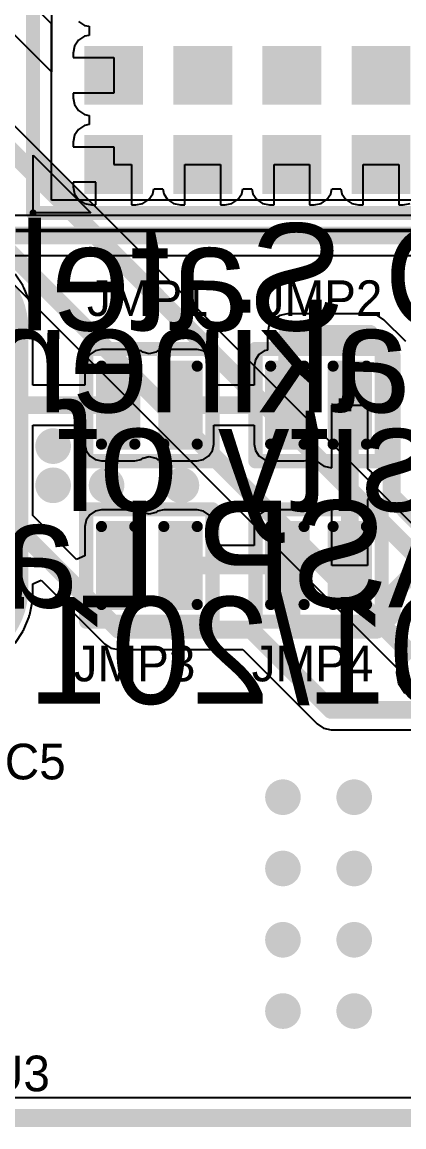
# Model space of a CAD drawing. Header units: millimetres. Extents: x 2.97 to 4.22, y 2.56 to 3.79.
# Drawn here: x 3.594 to 3.808, y 2.555 to 3.175 of the extents above; entities that cross this region are included whole.
import ezdxf

# ---------------------------------------------------------------- set-up
doc = ezdxf.new("R2010")
doc.units = ezdxf.units.MM
doc.header["$MEASUREMENT"] = 0
for name, color, linetype in [('BottomLayer', 5, 'Continuous'), ('BottomOverlay', 54, 'Continuous'), ('BottomSolder', 6, 'Continuous'), ('KeepOutLayer', 6, 'Continuous'), ('Mechanical13', 56, 'Continuous'), ('Mechanical15', 56, 'Continuous'), ('MultiLayer', 9, 'Continuous'), ('TopLayer', 1, 'Continuous'), ('TopOverlay', 2, 'Continuous'), ('TopPaste', 8, 'Continuous'), ('TopSolder', 216, 'Continuous'), ('ViaHoleLayer', 16, 'Continuous')]:
    doc.layers.add(name, color=color, linetype=linetype)

msp = doc.modelspace()

# ---------------------------------------------------------------- linework, layer by layer
at = {"layer": 'BottomLayer'}
for p, q in [((3.82995, 2.87591), (3.44941, 3.25645)), ((3.45816, 3.1583), (3.80415, 2.81231)), ((3.80415, 2.81231), (3.80369, 2.81)), ((3.80369, 2.81), (3.80493, 2.80376)), ((3.80493, 2.80376), (3.80846, 2.79846)), ((4.19035, 2.57122), (3.30465, 2.57122))]:
    msp.add_line(p, q, dxfattribs=at)
at = {"layer": 'BottomLayer', "const_width": 0.01}
for points in [[(3.44148, 3.24852), (3.82202, 2.86798)], [(3.4628, 3.16952), (3.81332, 2.819)]]:
    msp.add_lwpolyline(points, dxfattribs=at)
for points in [[(3.64, 3.145, 1), (3.65, 3.145, 1)], [(3.69, 3.145, 1), (3.7, 3.145, 1)], [(3.74, 3.145, 1), (3.75, 3.145, 1)], [(3.79, 3.145, 1), (3.8, 3.145, 1)], [(3.64, 3.095, 1), (3.65, 3.095, 1)], [(3.69, 3.095, 1), (3.7, 3.095, 1)], [(3.74, 3.095, 1), (3.75, 3.095, 1)], [(3.79, 3.095, 1), (3.8, 3.095, 1)], [(3.606, 2.937, 1), (3.616, 2.937, 1)], [(3.606, 2.915, 1), (3.616, 2.915, 1)], [(3.636, 2.915, 1), (3.646, 2.915, 1)], [(3.678, 2.915, 1), (3.688, 2.915, 1)], [(3.735, 2.74, 1), (3.745, 2.74, 1)], [(3.775, 2.74, 1), (3.785, 2.74, 1)], [(3.735, 2.7, 1), (3.745, 2.7, 1)], [(3.775, 2.7, 1), (3.785, 2.7, 1)], [(3.735, 2.66, 1), (3.745, 2.66, 1)], [(3.775, 2.66, 1), (3.785, 2.66, 1)], [(3.735, 2.62, 1), (3.745, 2.62, 1)], [(3.775, 2.62, 1), (3.785, 2.62, 1)]]:
    msp.add_lwpolyline(points, format="xyb", close=True, dxfattribs=at)
at = {"layer": 'BottomSolder', "const_width": 0.006}
for points in [[(3.642, 3.145, 1), (3.648, 3.145, 1)], [(3.692, 3.145, 1), (3.698, 3.145, 1)], [(3.742, 3.145, 1), (3.748, 3.145, 1)], [(3.792, 3.145, 1), (3.798, 3.145, 1)], [(3.642, 3.095, 1), (3.648, 3.095, 1)], [(3.692, 3.095, 1), (3.698, 3.095, 1)], [(3.742, 3.095, 1), (3.748, 3.095, 1)], [(3.792, 3.095, 1), (3.798, 3.095, 1)], [(3.608, 2.937, 1), (3.614, 2.937, 1)], [(3.608, 2.915, 1), (3.614, 2.915, 1)], [(3.638, 2.915, 1), (3.644, 2.915, 1)], [(3.68, 2.915, 1), (3.686, 2.915, 1)], [(3.737, 2.74, 1), (3.743, 2.74, 1)], [(3.777, 2.74, 1), (3.783, 2.74, 1)], [(3.737, 2.7, 1), (3.743, 2.7, 1)], [(3.777, 2.7, 1), (3.783, 2.7, 1)], [(3.737, 2.66, 1), (3.743, 2.66, 1)], [(3.777, 2.66, 1), (3.783, 2.66, 1)], [(3.737, 2.62, 1), (3.743, 2.62, 1)], [(3.777, 2.62, 1), (3.783, 2.62, 1)]]:
    msp.add_lwpolyline(points, format="xyb", close=True, dxfattribs=at)
at = {"layer": 'KeepOutLayer', "const_width": 0.01}
msp.add_lwpolyline([(3.3, 2.56), (4.195, 2.56)], dxfattribs=at)
at = {"layer": 'Mechanical13', "const_width": 0.00394}
for points in [[(3.59972, 3.06783), (3.59972, 3.42217)], [(3.59972, 3.06783), (4.19028, 3.06783)]]:
    msp.add_lwpolyline(points, dxfattribs=at)
at = {"layer": 'Mechanical13', "const_width": 0.00197}
msp.add_lwpolyline([(3.59874, 3.06783, 1), (3.60071, 3.06783, 1)], format="xyb", close=True, dxfattribs=at)
msp.add_lwpolyline([(3.59874, 3.06783, 1), (3.60071, 3.06783, 1)], format="xyb", close=True, dxfattribs=at)
at = {"layer": 'Mechanical15', "const_width": 0.00197}
msp.add_lwpolyline([(3.58988, 3.05799), (4.20012, 3.05799)], dxfattribs=at)
at = {"layer": 'MultiLayer', "const_width": 0.01}
for points in [[(3.64, 3.145, 1), (3.65, 3.145, 1)], [(3.69, 3.145, 1), (3.7, 3.145, 1)], [(3.74, 3.145, 1), (3.75, 3.145, 1)], [(3.79, 3.145, 1), (3.8, 3.145, 1)], [(3.64, 3.095, 1), (3.65, 3.095, 1)], [(3.69, 3.095, 1), (3.7, 3.095, 1)], [(3.74, 3.095, 1), (3.75, 3.095, 1)], [(3.79, 3.095, 1), (3.8, 3.095, 1)], [(3.606, 2.937, 1), (3.616, 2.937, 1)], [(3.606, 2.915, 1), (3.616, 2.915, 1)], [(3.636, 2.915, 1), (3.646, 2.915, 1)], [(3.678, 2.915, 1), (3.688, 2.915, 1)], [(3.735, 2.74, 1), (3.745, 2.74, 1)], [(3.775, 2.74, 1), (3.785, 2.74, 1)], [(3.735, 2.7, 1), (3.745, 2.7, 1)], [(3.775, 2.7, 1), (3.785, 2.7, 1)], [(3.735, 2.66, 1), (3.745, 2.66, 1)], [(3.775, 2.66, 1), (3.785, 2.66, 1)], [(3.735, 2.62, 1), (3.745, 2.62, 1)], [(3.775, 2.62, 1), (3.785, 2.62, 1)]]:
    msp.add_lwpolyline(points, format="xyb", close=True, dxfattribs=at)
at = {"layer": 'TopLayer'}
for p, q in [((3.61, 3.147), (3.385, 3.372)), ((3.61, 3.174), (3.514, 3.27)), ((3.61, 3.231), (3.61, 3.147)), ((3.61, 3.075), (3.61, 3.174)), ((3.62529, 3.17529), (3.6286, 3.17308)), ((3.6286, 3.17308), (3.63127, 3.17255)), ((3.63127, 3.17255), (3.63127, 3.16745)), ((3.62529, 3.16471), (3.62308, 3.1614)), ((3.6286, 3.16692), (3.62529, 3.16471)), ((3.63127, 3.16745), (3.6286, 3.16692)), ((3.62308, 3.1614), (3.6223, 3.1575)), ((3.6223, 3.1575), (3.6223, 3.155)), ((3.6223, 3.155), (3.645, 3.155)), ((3.645, 3.155), (3.645, 3.135)), ((3.645, 3.135), (3.6223, 3.135)), ((3.6223, 3.135), (3.6223, 3.1325)), ((3.6223, 3.1325), (3.62308, 3.1286)), ((3.62308, 3.1286), (3.62529, 3.12529)), ((3.62529, 3.12529), (3.6286, 3.12308)), ((3.6286, 3.12308), (3.63127, 3.12255)), ((3.63127, 3.12255), (3.63127, 3.11745)), ((3.62529, 3.11471), (3.62308, 3.1114)), ((3.6286, 3.11692), (3.62529, 3.11471)), ((3.63127, 3.11745), (3.6286, 3.11692)), ((3.62308, 3.1114), (3.6223, 3.1075)), ((3.6223, 3.1075), (3.6223, 3.105)), ((3.6223, 3.105), (3.645, 3.105)), ((3.645, 3.105), (3.645, 3.095)), ((3.645, 3.095), (3.655, 3.095)), ((3.655, 3.095), (3.655, 3.0723)), ((3.685, 3.0723), (3.685, 3.095)), ((3.685, 3.095), (3.705, 3.095)), ((3.705, 3.095), (3.705, 3.0723)), ((3.735, 3.0723), (3.735, 3.095)), ((3.735, 3.095), (3.755, 3.095)), ((3.755, 3.095), (3.755, 3.0723)), ((3.785, 3.0723), (3.785, 3.095)), ((3.785, 3.095), (3.805, 3.095)), ((3.805, 3.095), (3.805, 3.0723)), ((3.635, 3.085), (3.6223, 3.085)), ((3.6223, 3.085), (3.6223, 3.0825)), ((3.6223, 3.0825), (3.62308, 3.0786)), ((3.635, 3.0723), (3.635, 3.085)), ((3.66692, 3.0786), (3.66745, 3.08127)), ((3.66745, 3.08127), (3.67255, 3.08127)), ((3.67255, 3.08127), (3.67308, 3.0786)), ((3.71692, 3.0786), (3.71745, 3.08127)), ((3.71745, 3.08127), (3.72255, 3.08127)), ((3.72255, 3.08127), (3.72308, 3.0786)), ((3.76692, 3.0786), (3.76745, 3.08127)), ((3.76745, 3.08127), (3.77255, 3.08127)), ((3.77255, 3.08127), (3.77308, 3.0786)), ((3.875, 3.075), (3.61, 3.075)), ((3.62308, 3.0786), (3.62529, 3.07529)), ((3.62529, 3.07529), (3.6286, 3.07308)), ((3.6614, 3.07308), (3.66471, 3.07529)), ((3.66471, 3.07529), (3.66692, 3.0786)), ((3.67308, 3.0786), (3.67529, 3.07529)), ((3.67529, 3.07529), (3.6786, 3.07308)), ((3.7114, 3.07308), (3.71471, 3.07529)), ((3.71471, 3.07529), (3.71692, 3.0786)), ((3.72308, 3.0786), (3.72529, 3.07529)), ((3.72529, 3.07529), (3.7286, 3.07308)), ((3.7614, 3.07308), (3.76471, 3.07529)), ((3.76471, 3.07529), (3.76692, 3.0786)), ((3.77308, 3.0786), (3.77529, 3.07529)), ((3.77529, 3.07529), (3.7786, 3.07308)), ((3.6286, 3.07308), (3.6325, 3.0723)), ((3.6325, 3.0723), (3.635, 3.0723)), ((3.655, 3.0723), (3.6575, 3.0723)), ((3.6575, 3.0723), (3.6614, 3.07308)), ((3.6786, 3.07308), (3.6825, 3.0723)), ((3.6825, 3.0723), (3.685, 3.0723)), ((3.705, 3.0723), (3.7075, 3.0723)), ((3.7075, 3.0723), (3.7114, 3.07308)), ((3.7286, 3.07308), (3.7325, 3.0723)), ((3.7325, 3.0723), (3.735, 3.0723)), ((3.755, 3.0723), (3.7575, 3.0723)), ((3.7575, 3.0723), (3.7614, 3.07308)), ((3.7786, 3.07308), (3.7825, 3.0723)), ((3.7825, 3.0723), (3.785, 3.0723)), ((3.805, 3.0723), (3.8075, 3.0723)), ((3.8075, 3.0723), (3.8114, 3.07308)), ((3.84982, 3.06639), (3.46447, 3.06639)), ((3.58601, 3.04396), (3.84518, 3.04396)), ((3.59403, 3.02706), (3.58972, 3.0335)), ((3.59416, 3.0264), (3.59403, 3.02706)), ((3.59463, 3.02593), (3.59416, 3.0264)), ((3.5976, 3.01877), (3.59463, 3.02593)), ((3.5976, 3.0181), (3.5976, 3.01877)), ((3.59797, 3.01755), (3.5976, 3.0181)), ((3.59948, 3.00995), (3.59797, 3.01755)), ((3.59935, 3.00929), (3.59948, 3.00995)), ((3.59961, 3.00868), (3.59935, 3.00929)), ((3.59961, 2.97122), (3.59961, 3.00868)), ((3.73455, 3.00793), (3.73212, 3.00429)), ((3.73819, 3.01036), (3.73455, 3.00793)), ((3.74248, 3.01122), (3.73819, 3.01036)), ((3.78875, 3.01122), (3.74248, 3.01122)), ((3.79304, 3.01036), (3.78875, 3.01122)), ((3.78875, 3.01122), (3.78875, 3.01122)), ((3.79668, 3.00793), (3.79304, 3.01036)), ((3.80895, 2.99566), (3.79668, 3.00793)), ((3.73212, 3.00429), (3.73126, 3)), ((3.73126, 3), (3.73126, 2.99081)), ((3.63153, 2.98845), (3.62951, 2.98544)), ((3.63454, 2.99047), (3.63153, 2.98845)), ((3.6381, 2.99118), (3.63454, 2.99047)), ((3.65685, 2.99118), (3.6381, 2.99118)), ((3.66042, 2.99047), (3.65685, 2.99118)), ((3.66144, 2.98978), (3.66042, 2.99047)), ((3.665, 2.98886), (3.66144, 2.98978)), ((3.66856, 2.98978), (3.665, 2.98886)), ((3.66958, 2.99047), (3.66856, 2.98978)), ((3.67314, 2.99118), (3.66958, 2.99047)), ((3.69189, 2.99118), (3.67314, 2.99118)), ((3.69546, 2.99047), (3.69189, 2.99118)), ((3.69847, 2.98845), (3.69546, 2.99047)), ((3.70049, 2.98544), (3.69847, 2.98845)), ((3.72653, 2.98845), (3.72451, 2.98544)), ((3.72954, 2.99047), (3.72653, 2.98845)), ((3.73126, 2.99081), (3.72954, 2.99047)), ((3.62951, 2.98544), (3.6288, 2.98188)), ((3.6288, 2.98188), (3.6288, 2.97122)), ((3.7012, 2.98188), (3.70049, 2.98544)), ((3.7012, 2.97122), (3.7012, 2.98188)), ((3.72451, 2.98544), (3.7238, 2.98188)), ((3.7238, 2.98188), (3.7238, 2.97122)), ((3.6288, 2.97122), (3.59961, 2.97122)), ((3.7238, 2.97122), (3.7012, 2.97122)), ((3.76752, 2.92487), (3.76752, 2.96)), ((3.76752, 2.96), (3.78752, 2.96)), ((3.78752, 2.96), (3.78752, 2.92423)), ((3.59961, 2.89803), (3.59961, 2.94878)), ((3.59961, 2.94878), (3.6288, 2.94878)), ((3.6288, 2.94878), (3.6288, 2.93812)), ((3.7012, 2.93812), (3.7012, 2.94878)), ((3.7012, 2.94878), (3.7238, 2.94878)), ((3.7238, 2.94878), (3.7238, 2.93812)), ((3.6288, 2.93812), (3.62951, 2.93456)), ((3.62951, 2.93456), (3.63153, 2.93155)), ((3.69847, 2.93155), (3.70049, 2.93456)), ((3.70049, 2.93456), (3.7012, 2.93812)), ((3.7238, 2.93812), (3.72451, 2.93456)), ((3.72451, 2.93456), (3.72653, 2.93155)), ((3.63153, 2.93155), (3.63454, 2.92953)), ((3.63454, 2.92953), (3.6381, 2.92882)), ((3.6381, 2.92882), (3.65685, 2.92882)), ((3.65685, 2.92882), (3.66042, 2.92953)), ((3.66042, 2.92953), (3.66144, 2.93022)), ((3.66144, 2.93022), (3.665, 2.93114)), ((3.665, 2.93114), (3.66856, 2.93022)), ((3.66856, 2.93022), (3.66958, 2.92953)), ((3.66958, 2.92953), (3.67314, 2.92882)), ((3.67314, 2.92882), (3.69189, 2.92882)), ((3.69189, 2.92882), (3.69546, 2.92953)), ((3.69546, 2.92953), (3.69847, 2.93155)), ((3.72653, 2.93155), (3.72954, 2.92953)), ((3.72954, 2.92953), (3.73311, 2.92882)), ((3.73311, 2.92882), (3.75185, 2.92882)), ((3.75185, 2.92882), (3.75542, 2.92953)), ((3.75542, 2.92953), (3.75852, 2.92891)), ((3.75852, 2.92891), (3.75868, 2.92866)), ((3.75868, 2.92866), (3.76302, 2.92576)), ((3.76302, 2.92576), (3.76752, 2.92487)), ((3.78752, 2.92423), (3.7898, 2.92236)), ((3.7898, 2.92236), (3.7898, 2.90978)), ((3.78867, 2.90801), (3.78752, 2.90703)), ((3.7898, 2.90978), (3.78867, 2.90801)), ((3.6381, 2.90118), (3.63454, 2.90047)), ((3.65686, 2.90118), (3.6381, 2.90118)), ((3.66042, 2.90047), (3.65686, 2.90118)), ((3.67314, 2.90118), (3.66958, 2.90047)), ((3.6919, 2.90118), (3.67314, 2.90118)), ((3.69546, 2.90047), (3.6919, 2.90118)), ((3.73311, 2.90118), (3.72954, 2.90047)), ((3.75185, 2.90118), (3.73311, 2.90118)), ((3.75542, 2.90047), (3.75185, 2.90118)), ((3.75868, 2.90134), (3.75852, 2.90109)), ((3.76302, 2.90424), (3.75868, 2.90134)), ((3.76752, 2.90513), (3.76302, 2.90424)), ((3.76752, 2.87), (3.76752, 2.90513)), ((3.78752, 2.90703), (3.78752, 2.87)), ((3.62418, 2.87345), (3.59961, 2.89803)), ((3.62951, 2.89544), (3.6288, 2.89188)), ((3.63153, 2.89845), (3.62951, 2.89544)), ((3.63454, 2.90047), (3.63153, 2.89845)), ((3.66144, 2.89978), (3.66042, 2.90047)), ((3.665, 2.89886), (3.66144, 2.89978)), ((3.66856, 2.89978), (3.665, 2.89886)), ((3.66958, 2.90047), (3.66856, 2.89978)), ((3.69847, 2.89845), (3.69546, 2.90047)), ((3.70049, 2.89544), (3.69847, 2.89845)), ((3.7012, 2.89188), (3.70049, 2.89544)), ((3.72451, 2.89544), (3.7238, 2.89188)), ((3.72653, 2.89845), (3.72451, 2.89544)), ((3.72954, 2.90047), (3.72653, 2.89845)), ((3.75852, 2.90109), (3.75542, 2.90047)), ((3.6288, 2.89188), (3.6288, 2.87536)), ((3.7012, 2.88122), (3.7012, 2.89188)), ((3.7238, 2.89188), (3.7238, 2.88122)), ((3.7238, 2.88122), (3.7012, 2.88122)), ((3.6288, 2.87536), (3.62418, 2.87345)), ((3.78752, 2.87), (3.76752, 2.87)), ((3.59961, 2.85977), (3.60423, 2.86169)), ((3.59961, 2.8552), (3.59961, 2.85977)), ((3.60423, 2.86169), (3.63984, 2.82607)), ((3.59961, 2.85132), (3.59961, 2.8552)), ((3.59961, 2.8552), (3.59961, 2.8552)), ((3.59797, 2.84245), (3.59948, 2.85005)), ((3.59935, 2.85071), (3.59961, 2.85132)), ((3.59948, 2.85005), (3.59935, 2.85071)), ((3.59463, 2.83406), (3.5976, 2.84123)), ((3.5976, 2.84189), (3.59797, 2.84245)), ((3.5976, 2.84123), (3.5976, 2.84189)), ((3.59403, 2.83294), (3.59416, 2.83359)), ((3.59416, 2.83359), (3.59463, 2.83406)), ((3.58972, 2.82649), (3.59403, 2.83294)), ((3.63984, 2.82607), (3.63984, 2.82607)), ((3.63984, 2.82607), (3.64348, 2.82364)), ((3.64348, 2.82364), (3.64777, 2.82278)), ((3.64777, 2.82278), (3.71741, 2.82278)), ((3.71741, 2.82278), (3.75913, 2.78107)), ((3.75913, 2.78107), (3.75913, 2.78107)), ((3.75913, 2.78107), (3.76276, 2.77864)), ((3.76276, 2.77864), (3.76706, 2.77778)), ((3.76706, 2.77778), (3.76706, 2.77778)), ((3.76706, 2.77778), (3.909, 2.77778)), ((4.19035, 2.57122), (3.30465, 2.57122))]:
    msp.add_line(p, q, dxfattribs=at)
for points, const_width in [([(3.64, 3.145, 1), (3.65, 3.145, 1)], 0.01), ([(3.69, 3.145, 1), (3.7, 3.145, 1)], 0.01), ([(3.74, 3.145, 1), (3.75, 3.145, 1)], 0.01), ([(3.79, 3.145, 1), (3.8, 3.145, 1)], 0.01), ([(3.64, 3.095, 1), (3.65, 3.095, 1)], 0.01), ([(3.69, 3.095, 1), (3.7, 3.095, 1)], 0.01), ([(3.74, 3.095, 1), (3.75, 3.095, 1)], 0.01), ([(3.79, 3.095, 1), (3.8, 3.095, 1)], 0.01), ([(3.73998, 3, 1), (3.74498, 3, 1)], 0.005), ([(3.73998, 3, 1), (3.74498, 3, 1)], 0.005), ([(3.78625, 3, 1), (3.79125, 3, 1)], 0.005), ([(3.78625, 3, 1), (3.79125, 3, 1)], 0.005), ([(3.79852, 2.98773, 1), (3.80352, 2.98773, 1)], 0.005), ([(3.79852, 2.98773, 1), (3.80352, 2.98773, 1)], 0.005), ([(3.63654, 2.98188, 1), (3.63967, 2.98188, 1)], 0.00313), ([(3.65529, 2.98188, 1), (3.65842, 2.98188, 1)], 0.00313), ([(3.67158, 2.98188, 1), (3.67471, 2.98188, 1)], 0.00313), ([(3.69033, 2.98188, 1), (3.69346, 2.98188, 1)], 0.00313), ([(3.73154, 2.98188, 1), (3.73467, 2.98188, 1)], 0.00313), ([(3.75029, 2.98188, 1), (3.75342, 2.98188, 1)], 0.00313), ([(3.76658, 2.98188, 1), (3.76971, 2.98188, 1)], 0.00313), ([(3.78533, 2.98188, 1), (3.78846, 2.98188, 1)], 0.00313), ([(3.64498, 2.96, 1), (3.64998, 2.96, 1)], 0.005), ([(3.68002, 2.96, 1), (3.68502, 2.96, 1)], 0.005), ([(3.73998, 2.96, 1), (3.74498, 2.96, 1)], 0.005), ([(3.73998, 2.96, 1), (3.74498, 2.96, 1)], 0.005), ([(3.77502, 2.96, 1), (3.78002, 2.96, 1)], 0.005), ([(3.606, 2.937, 1), (3.616, 2.937, 1)], 0.01), ([(3.63654, 2.93812, 1), (3.63967, 2.93812, 1)], 0.00313), ([(3.65529, 2.93812, 1), (3.65842, 2.93812, 1)], 0.00313), ([(3.67158, 2.93812, 1), (3.67471, 2.93812, 1)], 0.00313), ([(3.69033, 2.93812, 1), (3.69346, 2.93812, 1)], 0.00313), ([(3.73154, 2.93812, 1), (3.73467, 2.93812, 1)], 0.00313), ([(3.75029, 2.93812, 1), (3.75342, 2.93812, 1)], 0.00313), ([(3.76658, 2.93812, 1), (3.76971, 2.93812, 1)], 0.00313), ([(3.78533, 2.93812, 1), (3.78846, 2.93812, 1)], 0.00313), ([(3.606, 2.915, 1), (3.616, 2.915, 1)], 0.01), ([(3.636, 2.915, 1), (3.646, 2.915, 1)], 0.01), ([(3.678, 2.915, 1), (3.688, 2.915, 1)], 0.01), ([(3.79852, 2.90898, 1), (3.80352, 2.90898, 1)], 0.005), ([(3.79852, 2.90898, 1), (3.80352, 2.90898, 1)], 0.005), ([(3.63654, 2.89188, 1), (3.63967, 2.89188, 1)], 0.00313), ([(3.65529, 2.89188, 1), (3.65842, 2.89188, 1)], 0.00313), ([(3.67158, 2.89188, 1), (3.67471, 2.89188, 1)], 0.00313), ([(3.69033, 2.89188, 1), (3.69346, 2.89188, 1)], 0.00313), ([(3.73154, 2.89188, 1), (3.73467, 2.89188, 1)], 0.00313), ([(3.75029, 2.89188, 1), (3.75342, 2.89188, 1)], 0.00313), ([(3.76658, 2.89188, 1), (3.76971, 2.89188, 1)], 0.00313), ([(3.78533, 2.89188, 1), (3.78846, 2.89188, 1)], 0.00313), ([(3.68002, 2.87, 1), (3.68502, 2.87, 1)], 0.005), ([(3.73998, 2.87, 1), (3.74498, 2.87, 1)], 0.005), ([(3.73998, 2.87, 1), (3.74498, 2.87, 1)], 0.005), ([(3.74218, 2.8678, 1), (3.74718, 2.8678, 1)], 0.005), ([(3.74218, 2.8678, 1), (3.74718, 2.8678, 1)], 0.005), ([(3.77502, 2.87, 1), (3.78002, 2.87, 1)], 0.005), ([(3.79852, 2.85373, 1), (3.80352, 2.85373, 1)], 0.005), ([(3.79852, 2.85373, 1), (3.80352, 2.85373, 1)], 0.005), ([(3.63654, 2.84813, 1), (3.63967, 2.84813, 1)], 0.00313), ([(3.65529, 2.84813, 1), (3.65842, 2.84813, 1)], 0.00313), ([(3.67158, 2.84813, 1), (3.67471, 2.84813, 1)], 0.00313), ([(3.69033, 2.84813, 1), (3.69346, 2.84813, 1)], 0.00313), ([(3.73154, 2.84813, 1), (3.73467, 2.84813, 1)], 0.00313), ([(3.75029, 2.84813, 1), (3.75342, 2.84813, 1)], 0.00313), ([(3.76658, 2.84813, 1), (3.76971, 2.84813, 1)], 0.00313), ([(3.78533, 2.84813, 1), (3.78846, 2.84813, 1)], 0.00313), ([(3.79852, 2.84227, 1), (3.80352, 2.84227, 1)], 0.005), ([(3.79852, 2.84227, 1), (3.80352, 2.84227, 1)], 0.005), ([(3.64527, 2.834, 1), (3.65027, 2.834, 1)], 0.005), ([(3.64527, 2.834, 1), (3.65027, 2.834, 1)], 0.005), ([(3.71956, 2.834, 1), (3.72456, 2.834, 1)], 0.005), ([(3.71956, 2.834, 1), (3.72456, 2.834, 1)], 0.005), ([(3.74218, 2.834, 1), (3.74718, 2.834, 1)], 0.005), ([(3.74218, 2.834, 1), (3.74718, 2.834, 1)], 0.005), ([(3.79025, 2.834, 1), (3.79525, 2.834, 1)], 0.005), ([(3.79025, 2.834, 1), (3.79525, 2.834, 1)], 0.005), ([(3.76456, 2.789, 1), (3.76956, 2.789, 1)], 0.005), ([(3.76456, 2.789, 1), (3.76956, 2.789, 1)], 0.005), ([(3.735, 2.74, 1), (3.745, 2.74, 1)], 0.01), ([(3.775, 2.74, 1), (3.785, 2.74, 1)], 0.01), ([(3.735, 2.7, 1), (3.745, 2.7, 1)], 0.01), ([(3.775, 2.7, 1), (3.785, 2.7, 1)], 0.01), ([(3.735, 2.66, 1), (3.745, 2.66, 1)], 0.01), ([(3.775, 2.66, 1), (3.785, 2.66, 1)], 0.01), ([(3.735, 2.62, 1), (3.745, 2.62, 1)], 0.01), ([(3.775, 2.62, 1), (3.785, 2.62, 1)], 0.01)]:
    msp.add_lwpolyline(points, format="xyb", close=True, dxfattribs=dict(at, const_width=const_width))
at = {"layer": 'TopLayer', "const_width": 0.01}
for points in [[(3.45982, 3.05518), (3.84982, 3.05518)], [(3.74248, 2.96), (3.74248, 3)], [(3.74248, 3), (3.78875, 3)], [(3.78875, 3), (3.80102, 2.98773)], [(3.80102, 2.90898), (3.80102, 2.98773)], [(3.58177, 2.96), (3.64748, 2.96)], [(3.68252, 2.96), (3.74248, 2.96)], [(3.77752, 2.87), (3.77752, 2.96)], [(3.555, 2.92677), (3.64777, 2.834)], [(3.80102, 2.90898), (3.81661, 2.89339)], [(3.68252, 2.87), (3.74248, 2.87)], [(3.74248, 2.87), (3.74468, 2.8678)], [(3.74468, 2.834), (3.74468, 2.8678)], [(3.80102, 2.85373), (3.81509, 2.8678)], [(3.80102, 2.84227), (3.80102, 2.85373)], [(3.79275, 2.834), (3.80102, 2.84227)], [(3.64777, 2.834), (3.72206, 2.834)], [(3.72206, 2.834), (3.76706, 2.789)], [(3.74468, 2.834), (3.79275, 2.834)], [(3.76706, 2.789), (3.909, 2.789)]]:
    msp.add_lwpolyline(points, dxfattribs=at)
at = {"layer": 'TopLayer'}
for points in [[(3.6575, 3.1325), (3.6575, 3.1575), (3.6325, 3.1325), (3.6325, 3.1575)], [(3.7075, 3.1325), (3.7075, 3.1575), (3.6825, 3.1325), (3.6825, 3.1575)], [(3.7575, 3.1325), (3.7575, 3.1575), (3.7325, 3.1325), (3.7325, 3.1575)], [(3.8075, 3.1325), (3.8075, 3.1575), (3.7825, 3.1325), (3.7825, 3.1575)], [(3.6575, 3.0825), (3.6575, 3.1075), (3.6325, 3.0825), (3.6325, 3.1075)], [(3.7075, 3.0825), (3.7075, 3.1075), (3.6825, 3.0825), (3.6825, 3.1075)], [(3.7575, 3.0825), (3.7575, 3.1075), (3.7325, 3.0825), (3.7325, 3.1075)], [(3.8075, 3.0825), (3.8075, 3.1075), (3.7825, 3.0825), (3.7825, 3.1075)], [(3.65998, 2.98188), (3.63498, 2.98188), (3.65998, 2.93812), (3.63498, 2.93812)], [(3.65685, 2.985), (3.6381, 2.985), (3.65685, 2.935), (3.6381, 2.935)], [(3.69502, 2.98188), (3.67002, 2.98188), (3.69502, 2.93812), (3.67002, 2.93812)], [(3.69189, 2.985), (3.67314, 2.985), (3.69189, 2.935), (3.67314, 2.935)], [(3.75498, 2.98188), (3.72998, 2.98188), (3.75498, 2.93812), (3.72998, 2.93812)], [(3.75185, 2.985), (3.73311, 2.985), (3.75185, 2.935), (3.73311, 2.935)], [(3.79002, 2.98188), (3.76502, 2.98188), (3.79002, 2.93812), (3.76502, 2.93812)], [(3.78689, 2.985), (3.76815, 2.985), (3.78689, 2.935), (3.76815, 2.935)], [(3.65686, 2.895), (3.6381, 2.895), (3.65686, 2.845), (3.6381, 2.845)], [(3.6919, 2.895), (3.67314, 2.895), (3.6919, 2.845), (3.67314, 2.845)], [(3.75185, 2.895), (3.73311, 2.895), (3.75185, 2.845), (3.73311, 2.845)], [(3.78689, 2.895), (3.76815, 2.895), (3.78689, 2.845), (3.76815, 2.845)], [(3.65998, 2.89188), (3.63498, 2.89188), (3.65998, 2.84813), (3.63498, 2.84813)], [(3.69502, 2.89188), (3.67002, 2.89188), (3.69502, 2.84813), (3.67002, 2.84813)], [(3.75498, 2.89188), (3.72998, 2.89188), (3.75498, 2.84813), (3.72998, 2.84813)], [(3.79002, 2.89188), (3.76502, 2.89188), (3.79002, 2.84813), (3.76502, 2.84813)]]:
    msp.add_solid(points, dxfattribs=at)
at = {"layer": 'TopOverlay'}
for p, q in [((3.59972, 3.06783), (3.59972, 3.10033)), ((3.59972, 3.10033), (3.63222, 3.06783)), ((3.63222, 3.06783), (3.59972, 3.06783))]:
    msp.add_line(p, q, dxfattribs=at)
for points, const_width in [([(3.59972, 3.06783), (3.59972, 3.42217)], 0.00787), ([(3.59972, 3.10033), (3.63222, 3.06783)], 0.00787), ([(3.59972, 3.06783), (4.19028, 3.06783)], 0.00787), ([(3.62957, 2.9915), (3.70043, 2.9915)], 0.00799), ([(3.62957, 2.9285), (3.62957, 2.9915)], 0.00799), ([(3.70043, 2.9285), (3.70043, 2.9915)], 0.00799), ([(3.72457, 2.9915), (3.79543, 2.9915)], 0.00799), ([(3.72457, 2.9285), (3.72457, 2.9915)], 0.00799), ([(3.79543, 2.9285), (3.79543, 2.9915)], 0.00799), ([(3.62957, 2.9285), (3.70043, 2.9285)], 0.00799), ([(3.72457, 2.9285), (3.79543, 2.9285)], 0.00799), ([(3.62957, 2.9015), (3.70043, 2.9015)], 0.00799), ([(3.62957, 2.8385), (3.62957, 2.9015)], 0.00799), ([(3.70043, 2.8385), (3.70043, 2.9015)], 0.00799), ([(3.72457, 2.9015), (3.79543, 2.9015)], 0.00799), ([(3.72457, 2.8385), (3.72457, 2.9015)], 0.00799), ([(3.79543, 2.8385), (3.79543, 2.9015)], 0.00799), ([(3.62957, 2.8385), (3.70043, 2.8385)], 0.00799), ([(3.72457, 2.8385), (3.79543, 2.8385)], 0.00799)]:
    msp.add_lwpolyline(points, dxfattribs=dict(at, const_width=const_width))
for points, const_width in [([(3.59776, 3.10033, 1), (3.60169, 3.10033, 1)], 0.00394), ([(3.59776, 3.06783, 1), (3.60169, 3.06783, 1)], 0.00394), ([(3.59776, 3.06783, 1), (3.60169, 3.06783, 1)], 0.00394), ([(3.63025, 3.06783, 1), (3.63418, 3.06783, 1)], 0.00394), ([(3.62757, 2.9915, 1), (3.63157, 2.9915, 1)], 0.004), ([(3.62757, 2.9915, 1), (3.63157, 2.9915, 1)], 0.004), ([(3.69844, 2.9915, 1), (3.70243, 2.9915, 1)], 0.004), ([(3.69844, 2.9915, 1), (3.70243, 2.9915, 1)], 0.004), ([(3.72257, 2.9915, 1), (3.72656, 2.9915, 1)], 0.004), ([(3.72257, 2.9915, 1), (3.72656, 2.9915, 1)], 0.004), ([(3.79344, 2.9915, 1), (3.79743, 2.9915, 1)], 0.004), ([(3.79344, 2.9915, 1), (3.79743, 2.9915, 1)], 0.004), ([(3.62757, 2.9285, 1), (3.63157, 2.9285, 1)], 0.004), ([(3.62757, 2.9285, 1), (3.63157, 2.9285, 1)], 0.004), ([(3.69844, 2.9285, 1), (3.70243, 2.9285, 1)], 0.004), ([(3.69844, 2.9285, 1), (3.70243, 2.9285, 1)], 0.004), ([(3.72257, 2.9285, 1), (3.72656, 2.9285, 1)], 0.004), ([(3.72257, 2.9285, 1), (3.72656, 2.9285, 1)], 0.004), ([(3.79344, 2.9285, 1), (3.79743, 2.9285, 1)], 0.004), ([(3.79344, 2.9285, 1), (3.79743, 2.9285, 1)], 0.004), ([(3.62757, 2.9015, 1), (3.63156, 2.9015, 1)], 0.004), ([(3.62757, 2.9015, 1), (3.63156, 2.9015, 1)], 0.004), ([(3.69844, 2.9015, 1), (3.70243, 2.9015, 1)], 0.004), ([(3.69844, 2.9015, 1), (3.70243, 2.9015, 1)], 0.004), ([(3.72257, 2.9015, 1), (3.72656, 2.9015, 1)], 0.004), ([(3.72257, 2.9015, 1), (3.72656, 2.9015, 1)], 0.004), ([(3.79344, 2.9015, 1), (3.79743, 2.9015, 1)], 0.004), ([(3.79344, 2.9015, 1), (3.79743, 2.9015, 1)], 0.004), ([(3.62757, 2.8385, 1), (3.63156, 2.8385, 1)], 0.004), ([(3.62757, 2.8385, 1), (3.63156, 2.8385, 1)], 0.004), ([(3.69844, 2.8385, 1), (3.70243, 2.8385, 1)], 0.004), ([(3.69844, 2.8385, 1), (3.70243, 2.8385, 1)], 0.004), ([(3.72257, 2.8385, 1), (3.72656, 2.8385, 1)], 0.004), ([(3.72257, 2.8385, 1), (3.72656, 2.8385, 1)], 0.004), ([(3.79344, 2.8385, 1), (3.79743, 2.8385, 1)], 0.004), ([(3.79344, 2.8385, 1), (3.79743, 2.8385, 1)], 0.004)]:
    msp.add_lwpolyline(points, format="xyb", close=True, dxfattribs=dict(at, const_width=const_width))
at = {"layer": 'TopPaste', "const_width": 0.00313}
for points in [[(3.63654, 2.98188, 1), (3.63967, 2.98188, 1)], [(3.65529, 2.98188, 1), (3.65842, 2.98188, 1)], [(3.67158, 2.98188, 1), (3.67471, 2.98188, 1)], [(3.69033, 2.98188, 1), (3.69346, 2.98188, 1)], [(3.73154, 2.98188, 1), (3.73467, 2.98188, 1)], [(3.75029, 2.98188, 1), (3.75342, 2.98188, 1)], [(3.76658, 2.98188, 1), (3.76971, 2.98188, 1)], [(3.78533, 2.98188, 1), (3.78846, 2.98188, 1)], [(3.63654, 2.93812, 1), (3.63967, 2.93812, 1)], [(3.65529, 2.93812, 1), (3.65842, 2.93812, 1)], [(3.67158, 2.93812, 1), (3.67471, 2.93812, 1)], [(3.69033, 2.93812, 1), (3.69346, 2.93812, 1)], [(3.73154, 2.93812, 1), (3.73467, 2.93812, 1)], [(3.75029, 2.93812, 1), (3.75342, 2.93812, 1)], [(3.76658, 2.93812, 1), (3.76971, 2.93812, 1)], [(3.78533, 2.93812, 1), (3.78846, 2.93812, 1)], [(3.63654, 2.89188, 1), (3.63967, 2.89188, 1)], [(3.65529, 2.89188, 1), (3.65842, 2.89188, 1)], [(3.67158, 2.89188, 1), (3.67471, 2.89188, 1)], [(3.69033, 2.89188, 1), (3.69346, 2.89188, 1)], [(3.73154, 2.89188, 1), (3.73467, 2.89188, 1)], [(3.75029, 2.89188, 1), (3.75342, 2.89188, 1)], [(3.76658, 2.89188, 1), (3.76971, 2.89188, 1)], [(3.78533, 2.89188, 1), (3.78846, 2.89188, 1)], [(3.63654, 2.84813, 1), (3.63967, 2.84813, 1)], [(3.65529, 2.84813, 1), (3.65842, 2.84813, 1)], [(3.67158, 2.84813, 1), (3.67471, 2.84813, 1)], [(3.69033, 2.84813, 1), (3.69346, 2.84813, 1)], [(3.73154, 2.84813, 1), (3.73467, 2.84813, 1)], [(3.75029, 2.84813, 1), (3.75342, 2.84813, 1)], [(3.76658, 2.84813, 1), (3.76971, 2.84813, 1)], [(3.78533, 2.84813, 1), (3.78846, 2.84813, 1)]]:
    msp.add_lwpolyline(points, format="xyb", close=True, dxfattribs=at)
at = {"layer": 'TopPaste'}
for points in [[(3.6575, 3.1325), (3.6575, 3.1575), (3.6325, 3.1325), (3.6325, 3.1575)], [(3.7075, 3.1325), (3.7075, 3.1575), (3.6825, 3.1325), (3.6825, 3.1575)], [(3.7575, 3.1325), (3.7575, 3.1575), (3.7325, 3.1325), (3.7325, 3.1575)], [(3.8075, 3.1325), (3.8075, 3.1575), (3.7825, 3.1325), (3.7825, 3.1575)], [(3.6575, 3.0825), (3.6575, 3.1075), (3.6325, 3.0825), (3.6325, 3.1075)], [(3.7075, 3.0825), (3.7075, 3.1075), (3.6825, 3.0825), (3.6825, 3.1075)], [(3.7575, 3.0825), (3.7575, 3.1075), (3.7325, 3.0825), (3.7325, 3.1075)], [(3.8075, 3.0825), (3.8075, 3.1075), (3.7825, 3.0825), (3.7825, 3.1075)], [(3.65998, 2.98188), (3.63498, 2.98188), (3.65998, 2.93812), (3.63498, 2.93812)], [(3.65685, 2.985), (3.6381, 2.985), (3.65685, 2.935), (3.6381, 2.935)], [(3.69502, 2.98188), (3.67002, 2.98188), (3.69502, 2.93812), (3.67002, 2.93812)], [(3.69189, 2.985), (3.67314, 2.985), (3.69189, 2.935), (3.67314, 2.935)], [(3.75498, 2.98188), (3.72998, 2.98188), (3.75498, 2.93812), (3.72998, 2.93812)], [(3.75185, 2.985), (3.73311, 2.985), (3.75185, 2.935), (3.73311, 2.935)], [(3.79002, 2.98188), (3.76502, 2.98188), (3.79002, 2.93812), (3.76502, 2.93812)], [(3.78689, 2.985), (3.76815, 2.985), (3.78689, 2.935), (3.76815, 2.935)], [(3.65686, 2.895), (3.6381, 2.895), (3.65686, 2.845), (3.6381, 2.845)], [(3.6919, 2.895), (3.67314, 2.895), (3.6919, 2.845), (3.67314, 2.845)], [(3.75185, 2.895), (3.73311, 2.895), (3.75185, 2.845), (3.73311, 2.845)], [(3.78689, 2.895), (3.76815, 2.895), (3.78689, 2.845), (3.76815, 2.845)], [(3.65998, 2.89188), (3.63498, 2.89188), (3.65998, 2.84813), (3.63498, 2.84813)], [(3.69502, 2.89188), (3.67002, 2.89188), (3.69502, 2.84813), (3.67002, 2.84813)], [(3.75498, 2.89188), (3.72998, 2.89188), (3.75498, 2.84813), (3.72998, 2.84813)], [(3.79002, 2.89188), (3.76502, 2.89188), (3.79002, 2.84813), (3.76502, 2.84813)]]:
    msp.add_solid(points, dxfattribs=at)
at = {"layer": 'TopSolder'}
for points, const_width in [([(3.642, 3.145, 1), (3.648, 3.145, 1)], 0.006), ([(3.692, 3.145, 1), (3.698, 3.145, 1)], 0.006), ([(3.742, 3.145, 1), (3.748, 3.145, 1)], 0.006), ([(3.792, 3.145, 1), (3.798, 3.145, 1)], 0.006), ([(3.642, 3.095, 1), (3.648, 3.095, 1)], 0.006), ([(3.692, 3.095, 1), (3.698, 3.095, 1)], 0.006), ([(3.742, 3.095, 1), (3.748, 3.095, 1)], 0.006), ([(3.792, 3.095, 1), (3.798, 3.095, 1)], 0.006), ([(3.5291, 3.00283, 1), (3.57444, 3.00283, 1)], 0.04534), ([(3.63654, 2.98188, 1), (3.63967, 2.98188, 1)], 0.00313), ([(3.65529, 2.98188, 1), (3.65842, 2.98188, 1)], 0.00313), ([(3.67158, 2.98188, 1), (3.67471, 2.98188, 1)], 0.00313), ([(3.69033, 2.98188, 1), (3.69346, 2.98188, 1)], 0.00313), ([(3.73154, 2.98188, 1), (3.73467, 2.98188, 1)], 0.00313), ([(3.75029, 2.98188, 1), (3.75342, 2.98188, 1)], 0.00313), ([(3.76658, 2.98188, 1), (3.76971, 2.98188, 1)], 0.00313), ([(3.78533, 2.98188, 1), (3.78846, 2.98188, 1)], 0.00313), ([(3.608, 2.937, 1), (3.614, 2.937, 1)], 0.006), ([(3.63654, 2.93812, 1), (3.63967, 2.93812, 1)], 0.00313), ([(3.65529, 2.93812, 1), (3.65842, 2.93812, 1)], 0.00313), ([(3.67158, 2.93812, 1), (3.67471, 2.93812, 1)], 0.00313), ([(3.69033, 2.93812, 1), (3.69346, 2.93812, 1)], 0.00313), ([(3.73154, 2.93812, 1), (3.73467, 2.93812, 1)], 0.00313), ([(3.75029, 2.93812, 1), (3.75342, 2.93812, 1)], 0.00313), ([(3.76658, 2.93812, 1), (3.76971, 2.93812, 1)], 0.00313), ([(3.78533, 2.93812, 1), (3.78846, 2.93812, 1)], 0.00313), ([(3.608, 2.915, 1), (3.614, 2.915, 1)], 0.006), ([(3.638, 2.915, 1), (3.644, 2.915, 1)], 0.006), ([(3.68, 2.915, 1), (3.686, 2.915, 1)], 0.006), ([(3.5291, 2.85717, 1), (3.57444, 2.85717, 1)], 0.04534), ([(3.63654, 2.89188, 1), (3.63967, 2.89188, 1)], 0.00313), ([(3.65529, 2.89188, 1), (3.65842, 2.89188, 1)], 0.00313), ([(3.67158, 2.89188, 1), (3.67471, 2.89188, 1)], 0.00313), ([(3.69033, 2.89188, 1), (3.69346, 2.89188, 1)], 0.00313), ([(3.73154, 2.89188, 1), (3.73467, 2.89188, 1)], 0.00313), ([(3.75029, 2.89188, 1), (3.75342, 2.89188, 1)], 0.00313), ([(3.76658, 2.89188, 1), (3.76971, 2.89188, 1)], 0.00313), ([(3.78533, 2.89188, 1), (3.78846, 2.89188, 1)], 0.00313), ([(3.63654, 2.84813, 1), (3.63967, 2.84813, 1)], 0.00313), ([(3.65529, 2.84813, 1), (3.65842, 2.84813, 1)], 0.00313), ([(3.67158, 2.84813, 1), (3.67471, 2.84813, 1)], 0.00313), ([(3.69033, 2.84813, 1), (3.69346, 2.84813, 1)], 0.00313), ([(3.73154, 2.84813, 1), (3.73467, 2.84813, 1)], 0.00313), ([(3.75029, 2.84813, 1), (3.75342, 2.84813, 1)], 0.00313), ([(3.76658, 2.84813, 1), (3.76971, 2.84813, 1)], 0.00313), ([(3.78533, 2.84813, 1), (3.78846, 2.84813, 1)], 0.00313), ([(3.737, 2.74, 1), (3.743, 2.74, 1)], 0.006), ([(3.777, 2.74, 1), (3.783, 2.74, 1)], 0.006), ([(3.737, 2.7, 1), (3.743, 2.7, 1)], 0.006), ([(3.777, 2.7, 1), (3.783, 2.7, 1)], 0.006), ([(3.737, 2.66, 1), (3.743, 2.66, 1)], 0.006), ([(3.777, 2.66, 1), (3.783, 2.66, 1)], 0.006), ([(3.737, 2.62, 1), (3.743, 2.62, 1)], 0.006), ([(3.777, 2.62, 1), (3.783, 2.62, 1)], 0.006)]:
    msp.add_lwpolyline(points, format="xyb", close=True, dxfattribs=dict(at, const_width=const_width))
at = {"layer": 'TopSolder', "const_width": 0.09068}
msp.add_lwpolyline([(3.55177, 3.00283), (3.55177, 2.85717)], dxfattribs=at)
at = {"layer": 'TopSolder'}
for points in [[(3.6615, 3.1285), (3.6615, 3.1615), (3.6285, 3.1285), (3.6285, 3.1615)], [(3.7115, 3.1285), (3.7115, 3.1615), (3.6785, 3.1285), (3.6785, 3.1615)], [(3.7615, 3.1285), (3.7615, 3.1615), (3.7285, 3.1285), (3.7285, 3.1615)], [(3.8115, 3.1285), (3.8115, 3.1615), (3.7785, 3.1285), (3.7785, 3.1615)], [(3.6615, 3.0785), (3.6615, 3.1115), (3.6285, 3.0785), (3.6285, 3.1115)], [(3.7115, 3.0785), (3.7115, 3.1115), (3.6785, 3.0785), (3.6785, 3.1115)], [(3.7615, 3.0785), (3.7615, 3.1115), (3.7285, 3.0785), (3.7285, 3.1115)], [(3.8115, 3.0785), (3.8115, 3.1115), (3.7785, 3.0785), (3.7785, 3.1115)], [(3.65998, 2.98188), (3.63498, 2.98188), (3.65998, 2.93812), (3.63498, 2.93812)], [(3.65685, 2.985), (3.6381, 2.985), (3.65685, 2.935), (3.6381, 2.935)], [(3.69502, 2.98188), (3.67002, 2.98188), (3.69502, 2.93812), (3.67002, 2.93812)], [(3.69189, 2.985), (3.67314, 2.985), (3.69189, 2.935), (3.67314, 2.935)], [(3.75498, 2.98188), (3.72998, 2.98188), (3.75498, 2.93812), (3.72998, 2.93812)], [(3.75185, 2.985), (3.73311, 2.985), (3.75185, 2.935), (3.73311, 2.935)], [(3.79002, 2.98188), (3.76502, 2.98188), (3.79002, 2.93812), (3.76502, 2.93812)], [(3.78689, 2.985), (3.76815, 2.985), (3.78689, 2.935), (3.76815, 2.935)], [(3.65686, 2.895), (3.6381, 2.895), (3.65686, 2.845), (3.6381, 2.845)], [(3.6919, 2.895), (3.67314, 2.895), (3.6919, 2.845), (3.67314, 2.845)], [(3.75185, 2.895), (3.73311, 2.895), (3.75185, 2.845), (3.73311, 2.845)], [(3.78689, 2.895), (3.76815, 2.895), (3.78689, 2.845), (3.76815, 2.845)], [(3.65998, 2.89188), (3.63498, 2.89188), (3.65998, 2.84813), (3.63498, 2.84813)], [(3.69502, 2.89188), (3.67002, 2.89188), (3.69502, 2.84813), (3.67002, 2.84813)], [(3.75498, 2.89188), (3.72998, 2.89188), (3.75498, 2.84813), (3.72998, 2.84813)], [(3.79002, 2.89188), (3.76502, 2.89188), (3.79002, 2.84813), (3.76502, 2.84813)]]:
    msp.add_solid(points, dxfattribs=at)
at = {"layer": 'ViaHoleLayer', "const_width": 0.005}
for points in [[(3.6425, 3.145, 1), (3.6475, 3.145, 1)], [(3.6925, 3.145, 1), (3.6975, 3.145, 1)], [(3.7425, 3.145, 1), (3.7475, 3.145, 1)], [(3.7925, 3.145, 1), (3.7975, 3.145, 1)], [(3.6425, 3.095, 1), (3.6475, 3.095, 1)], [(3.6925, 3.095, 1), (3.6975, 3.095, 1)], [(3.7425, 3.095, 1), (3.7475, 3.095, 1)], [(3.7925, 3.095, 1), (3.7975, 3.095, 1)], [(3.6085, 2.937, 1), (3.6135, 2.937, 1)], [(3.6085, 2.915, 1), (3.6135, 2.915, 1)], [(3.6385, 2.915, 1), (3.6435, 2.915, 1)], [(3.6805, 2.915, 1), (3.6855, 2.915, 1)], [(3.7375, 2.74, 1), (3.7425, 2.74, 1)], [(3.7775, 2.74, 1), (3.7825, 2.74, 1)], [(3.7375, 2.7, 1), (3.7425, 2.7, 1)], [(3.7775, 2.7, 1), (3.7825, 2.7, 1)], [(3.7375, 2.66, 1), (3.7425, 2.66, 1)], [(3.7775, 2.66, 1), (3.7825, 2.66, 1)], [(3.7375, 2.62, 1), (3.7425, 2.62, 1)], [(3.7775, 2.62, 1), (3.7825, 2.62, 1)]]:
    msp.add_lwpolyline(points, format="xyb", close=True, dxfattribs=at)

# ---------------------------------------------------------------- texts
at = {"layer": 'BottomOverlay', "text_generation_flag": 2}
for s, p in [('LED Satellite V1.0', (3.953, 3.00191)), ('Anurag Makineni & Andrew Block', (4.15958, 2.95603)), ('University of Pennsylvania', (4.05575, 2.90055)), ('GRASP Laboratory', (3.97285, 2.84647)), ('01/2017', (3.84422, 2.79239))]:
    msp.add_text(s, height=0.06, rotation=360, dxfattribs=at).set_placement(p)
at = {"layer": 'TopOverlay'}
for s, p in [('JMP1', (3.63, 3.01)), ('JMP2', (3.72748, 3.01)), ('JMP3', (3.62248, 2.805)), ('JMP4', (3.72248, 2.805)), ('C5', (3.58386, 2.75)), ('U3', (3.575, 2.575))]:
    msp.add_text(s, height=0.02, dxfattribs=at).set_placement(p)

doc.saveas('drawing.dxf')
